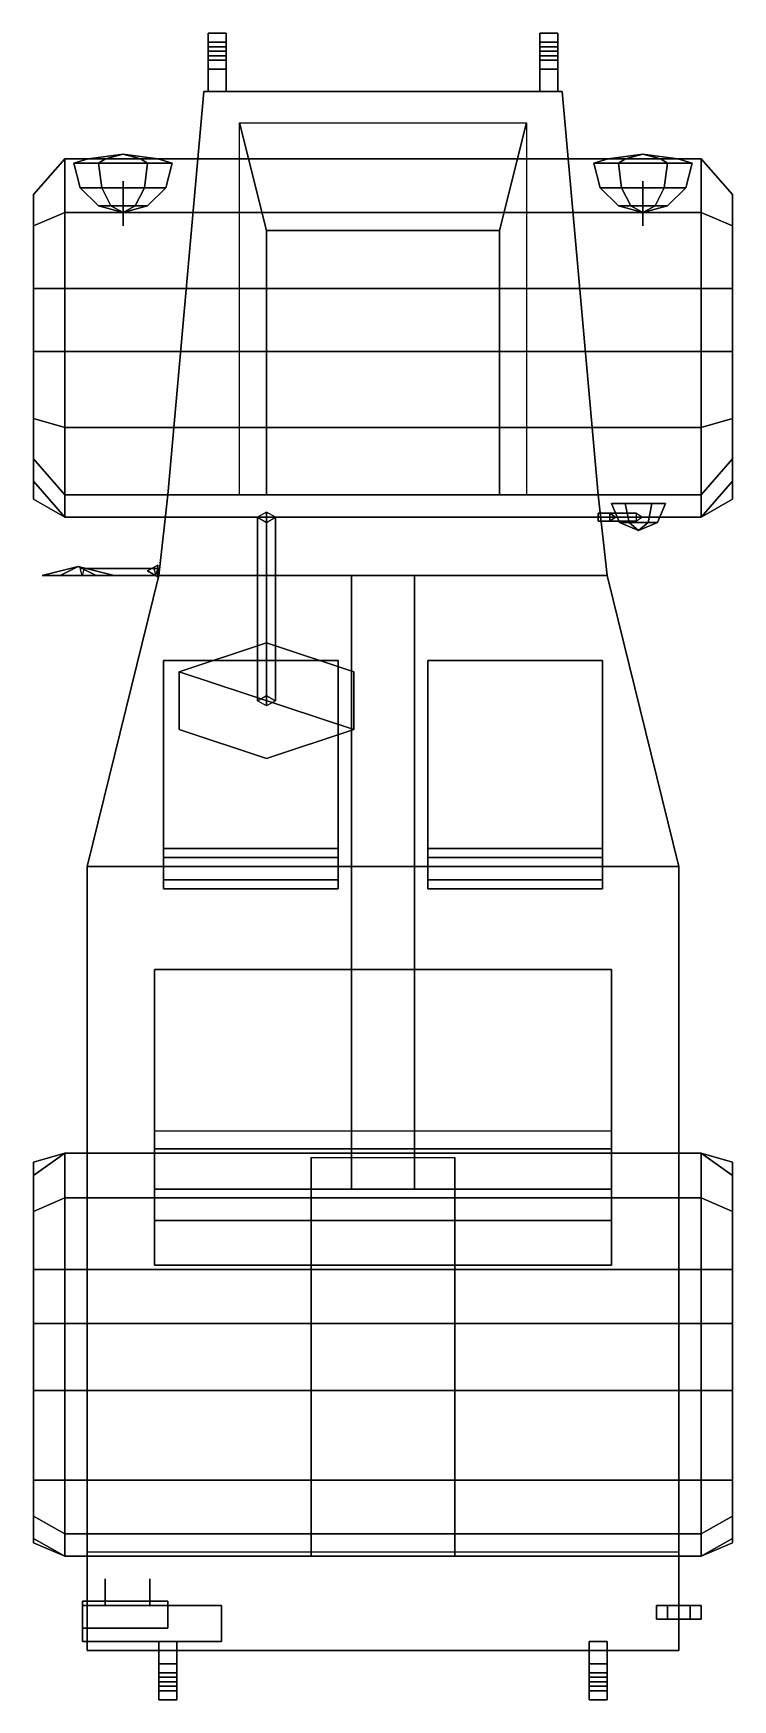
# Model space of a CAD drawing. Extents: x -0.78 to 0.78, y -1.86 to 1.86.
import ezdxf

# ---------------------------------------------------------------- set-up
doc = ezdxf.new("R2010")
doc.units = 0
doc.layers.get('0').update_dxf_attribs({"linetype": 'CONTINUOUS'})
doc.layers.add('MUDGUARDS', color=4, linetype='CONTINUOUS')

msp = doc.modelspace()

# ---------------------------------------------------------------- linework, layer by layer
for points in [[(-0.39, 1.84, 0.7), (-0.39, 1.86, 0.66), (-0.39, 1.83, 0.67), (-0.39, 1.82, 0.69)], [(-0.35, 1.84, 0.7), (-0.35, 1.86, 0.66), (-0.39, 1.86, 0.66), (-0.39, 1.84, 0.7)], [(-0.39, 1.86, 0.66), (-0.39, 1.83, 0.64), (-0.39, 1.81, 0.66), (-0.39, 1.83, 0.67)], [(-0.35, 1.86, 0.66), (-0.35, 1.83, 0.64), (-0.39, 1.83, 0.64), (-0.39, 1.86, 0.66)], [(-0.39, 1.8, 0.71), (-0.39, 1.84, 0.7), (-0.39, 1.82, 0.69), (-0.39, 1.78, 0.7)], [(-0.35, 1.8, 0.71), (-0.35, 1.84, 0.7), (-0.39, 1.84, 0.7), (-0.39, 1.8, 0.71)], [(-0.39, 1.83, 0.67), (-0.39, 1.81, 0.66), (-0.35, 1.81, 0.66), (-0.35, 1.83, 0.67)], [(-0.39, 1.83, 0.64), (-0.39, 1.73, 0.64), (-0.39, 1.73, 0.69), (-0.39, 1.81, 0.66)], [(-0.35, 1.83, 0.64), (-0.35, 1.73, 0.64), (-0.39, 1.73, 0.64), (-0.39, 1.83, 0.64)], [(-0.39, 1.82, 0.69), (-0.39, 1.83, 0.67), (-0.35, 1.83, 0.67), (-0.35, 1.82, 0.69)], [(-0.35, 1.83, 0.67), (-0.35, 1.86, 0.66), (-0.35, 1.84, 0.7), (-0.35, 1.82, 0.69)], [(-0.35, 1.81, 0.66), (-0.35, 1.83, 0.64), (-0.35, 1.86, 0.66), (-0.35, 1.83, 0.67)], [(-0.35, 1.82, 0.69), (-0.35, 1.84, 0.7), (-0.35, 1.8, 0.71), (-0.35, 1.78, 0.7)], [(-0.35, 1.73, 0.69), (-0.35, 1.73, 0.64), (-0.35, 1.83, 0.64), (-0.35, 1.81, 0.66)], [(0.35, 1.86, 0.66), (0.35, 1.83, 0.64), (0.35, 1.81, 0.66), (0.35, 1.83, 0.67)], [(0.39, 1.86, 0.66), (0.39, 1.83, 0.64), (0.35, 1.83, 0.64), (0.35, 1.86, 0.66)], [(0.35, 1.84, 0.7), (0.35, 1.86, 0.66), (0.35, 1.83, 0.67), (0.35, 1.82, 0.69)], [(0.39, 1.84, 0.7), (0.39, 1.86, 0.66), (0.35, 1.86, 0.66), (0.35, 1.84, 0.7)], [(0.35, 1.8, 0.71), (0.35, 1.84, 0.7), (0.35, 1.82, 0.69), (0.35, 1.78, 0.7)], [(0.39, 1.8, 0.71), (0.39, 1.84, 0.7), (0.35, 1.84, 0.7), (0.35, 1.8, 0.71)], [(0.35, 1.83, 0.64), (0.35, 1.73, 0.64), (0.35, 1.73, 0.69), (0.35, 1.81, 0.66)], [(0.39, 1.83, 0.64), (0.39, 1.73, 0.64), (0.35, 1.73, 0.64), (0.35, 1.83, 0.64)], [(0.35, 1.83, 0.67), (0.35, 1.81, 0.66), (0.39, 1.81, 0.66), (0.39, 1.83, 0.67)], [(0.35, 1.82, 0.69), (0.35, 1.83, 0.67), (0.39, 1.83, 0.67), (0.39, 1.82, 0.69)], [(0.39, 1.81, 0.66), (0.39, 1.83, 0.64), (0.39, 1.86, 0.66), (0.39, 1.83, 0.67)], [(0.39, 1.83, 0.67), (0.39, 1.86, 0.66), (0.39, 1.84, 0.7), (0.39, 1.82, 0.69)], [(0.39, 1.82, 0.69), (0.39, 1.84, 0.7), (0.39, 1.8, 0.71), (0.39, 1.78, 0.7)], [(0.39, 1.73, 0.69), (0.39, 1.73, 0.64), (0.39, 1.83, 0.64), (0.39, 1.81, 0.66)], [(-0.39, 1.78, 0.7), (-0.39, 1.82, 0.69), (-0.35, 1.82, 0.69), (-0.35, 1.78, 0.7)], [(-0.39, 1.81, 0.66), (-0.39, 1.73, 0.69), (-0.35, 1.73, 0.69), (-0.35, 1.81, 0.66)], [(-0.35, 1.78, 0.7), (-0.35, 1.8, 0.71), (-0.39, 1.8, 0.71), (-0.39, 1.78, 0.7)], [(0.35, 1.78, 0.7), (0.35, 1.82, 0.69), (0.39, 1.82, 0.69), (0.39, 1.78, 0.7)], [(0.35, 1.81, 0.66), (0.35, 1.73, 0.69), (0.39, 1.73, 0.69), (0.39, 1.81, 0.66)], [(0.39, 1.78, 0.7), (0.39, 1.8, 0.71), (0.35, 1.8, 0.71), (0.35, 1.78, 0.7)], [(-0.4, 1.73, 0.59), (-0.48, 0.83, 0.59), (-0.48, 0.83, 1.05), (-0.4, 1.73, 0.73)], [(0.4, 1.73, 0.59), (0.48, 0.83, 0.59), (-0.48, 0.83, 0.59), (-0.4, 1.73, 0.59)], [(-0.4, 1.73, 0.73), (-0.48, 0.83, 1.05), (0.48, 0.83, 1.05), (0.4, 1.73, 0.73)], [(0.4, 1.73, 0.73), (0.4, 1.73, 0.59), (-0.4, 1.73, 0.59), (-0.4, 1.73, 0.73)], [(0.48, 0.83, 1.05), (0.48, 0.83, 0.59), (0.4, 1.73, 0.59), (0.4, 1.73, 0.73)], [(-0.26, 1.42, 0.33), (-0.26, 0.83, 0.33), (-0.32, 0.83, 0.59), (-0.32, 1.66, 0.59)], [(0.32, 1.66, 0.59), (0.26, 1.42, 0.33), (-0.26, 1.42, 0.33), (-0.32, 1.66, 0.59)], [(0.32, 0.83, 0.59), (0.26, 0.83, 0.33), (0.26, 1.42, 0.33), (0.32, 1.66, 0.59)], [(-0.6189, 1.58, 0.7826), (-0.635, 1.57, 0.7547), (-0.69, 1.57, 0.85), (-0.6578, 1.58, 0.85)], [(-0.6578, 1.58, 0.85), (-0.69, 1.57, 0.85), (-0.635, 1.57, 0.9453), (-0.6189, 1.58, 0.9174)], [(-0.6753, 1.515, 0.85), (-0.69, 1.57, 0.85), (-0.635, 1.57, 0.7547), (-0.6276, 1.515, 0.7675)], [(-0.6276, 1.515, 0.9325), (-0.635, 1.57, 0.9453), (-0.69, 1.57, 0.85), (-0.6753, 1.515, 0.85)], [(-0.58, 1.59, 0.85), (-0.6189, 1.58, 0.7826), (-0.6578, 1.58, 0.85), (-0.58, 1.59, 0.85)], [(-0.58, 1.59, 0.85), (-0.6578, 1.58, 0.85), (-0.6189, 1.58, 0.9174), (-0.58, 1.59, 0.85)], [(-0.5411, 1.58, 0.7826), (-0.525, 1.57, 0.7547), (-0.635, 1.57, 0.7547), (-0.6189, 1.58, 0.7826)], [(-0.6189, 1.58, 0.9174), (-0.635, 1.57, 0.9453), (-0.525, 1.57, 0.9453), (-0.5411, 1.58, 0.9174)], [(-0.6276, 1.515, 0.7675), (-0.635, 1.57, 0.7547), (-0.525, 1.57, 0.7547), (-0.5324, 1.515, 0.7675)], [(-0.5324, 1.515, 0.9325), (-0.525, 1.57, 0.9453), (-0.635, 1.57, 0.9453), (-0.6276, 1.515, 0.9325)], [(-0.58, 1.59, 0.85), (-0.5411, 1.58, 0.7826), (-0.6189, 1.58, 0.7826), (-0.58, 1.59, 0.85)], [(-0.58, 1.59, 0.85), (-0.6189, 1.58, 0.9174), (-0.5411, 1.58, 0.9174), (-0.58, 1.59, 0.85)], [(-0.58, 1.59, 0.85), (-0.5022, 1.58, 0.85), (-0.5411, 1.58, 0.7826), (-0.58, 1.59, 0.85)], [(-0.58, 1.59, 0.85), (-0.5411, 1.58, 0.9174), (-0.5022, 1.58, 0.85), (-0.58, 1.59, 0.85)], [(-0.5022, 1.58, 0.85), (-0.47, 1.57, 0.85), (-0.525, 1.57, 0.7547), (-0.5411, 1.58, 0.7826)], [(-0.5411, 1.58, 0.9174), (-0.525, 1.57, 0.9453), (-0.47, 1.57, 0.85), (-0.5022, 1.58, 0.85)], [(-0.5324, 1.515, 0.7675), (-0.525, 1.57, 0.7547), (-0.47, 1.57, 0.85), (-0.4847, 1.515, 0.85)], [(-0.4847, 1.515, 0.85), (-0.47, 1.57, 0.85), (-0.525, 1.57, 0.9453), (-0.5324, 1.515, 0.9325)], [(0.5022, 1.58, 0.85), (0.47, 1.57, 0.85), (0.525, 1.57, 0.9453), (0.5411, 1.58, 0.9174)], [(0.5411, 1.58, 0.7826), (0.525, 1.57, 0.7547), (0.47, 1.57, 0.85), (0.5022, 1.58, 0.85)], [(0.4847, 1.515, 0.85), (0.47, 1.57, 0.85), (0.525, 1.57, 0.7547), (0.5324, 1.515, 0.7675)], [(0.5324, 1.515, 0.9325), (0.525, 1.57, 0.9453), (0.47, 1.57, 0.85), (0.4847, 1.515, 0.85)], [(0.58, 1.59, 0.85), (0.5022, 1.58, 0.85), (0.5411, 1.58, 0.9174), (0.58, 1.59, 0.85)], [(0.58, 1.59, 0.85), (0.5411, 1.58, 0.7826), (0.5022, 1.58, 0.85), (0.58, 1.59, 0.85)], [(0.5411, 1.58, 0.9174), (0.525, 1.57, 0.9453), (0.635, 1.57, 0.9453), (0.6189, 1.58, 0.9174)], [(0.6189, 1.58, 0.7826), (0.635, 1.57, 0.7547), (0.525, 1.57, 0.7547), (0.5411, 1.58, 0.7826)], [(0.5324, 1.515, 0.7675), (0.525, 1.57, 0.7547), (0.635, 1.57, 0.7547), (0.6276, 1.515, 0.7675)], [(0.6276, 1.515, 0.9325), (0.635, 1.57, 0.9453), (0.525, 1.57, 0.9453), (0.5324, 1.515, 0.9325)], [(0.58, 1.59, 0.85), (0.5411, 1.58, 0.9174), (0.6189, 1.58, 0.9174), (0.58, 1.59, 0.85)], [(0.58, 1.59, 0.85), (0.6189, 1.58, 0.7826), (0.5411, 1.58, 0.7826), (0.58, 1.59, 0.85)], [(0.58, 1.59, 0.85), (0.6189, 1.58, 0.9174), (0.6578, 1.58, 0.85), (0.58, 1.59, 0.85)], [(0.58, 1.59, 0.85), (0.6578, 1.58, 0.85), (0.6189, 1.58, 0.7826), (0.58, 1.59, 0.85)], [(0.6189, 1.58, 0.9174), (0.635, 1.57, 0.9453), (0.69, 1.57, 0.85), (0.6578, 1.58, 0.85)], [(0.6578, 1.58, 0.85), (0.69, 1.57, 0.85), (0.635, 1.57, 0.7547), (0.6189, 1.58, 0.7826)], [(0.6276, 1.515, 0.7675), (0.635, 1.57, 0.7547), (0.69, 1.57, 0.85), (0.6753, 1.515, 0.85)], [(0.6753, 1.515, 0.85), (0.69, 1.57, 0.85), (0.635, 1.57, 0.9453), (0.6276, 1.515, 0.9325)], [(-0.58, 1.53, 0.64), (-0.58, 1.43, 0.73), (-0.58, 1.48, 0.8), (-0.58, 1.53, 0.77)], [(-0.58, 1.43, 0.73), (-0.58, 1.53, 0.64), (-0.58, 1.53, 0.77), (-0.58, 1.48, 0.8)], [(0.58, 1.43, 0.73), (0.58, 1.53, 0.64), (0.58, 1.53, 0.77), (0.58, 1.48, 0.8)], [(0.58, 1.53, 0.64), (0.58, 1.43, 0.73), (0.58, 1.48, 0.8), (0.58, 1.53, 0.77)], [(-0.635, 1.4747, 0.85), (-0.6753, 1.515, 0.85), (-0.6276, 1.515, 0.7675), (-0.6075, 1.4747, 0.8024)], [(-0.6075, 1.4747, 0.8976), (-0.6276, 1.515, 0.9325), (-0.6753, 1.515, 0.85), (-0.635, 1.4747, 0.85)], [(-0.6075, 1.4747, 0.8024), (-0.6276, 1.515, 0.7675), (-0.5324, 1.515, 0.7675), (-0.5525, 1.4747, 0.8024)], [(-0.5525, 1.4747, 0.8976), (-0.5324, 1.515, 0.9325), (-0.6276, 1.515, 0.9325), (-0.6075, 1.4747, 0.8976)], [(-0.5525, 1.4747, 0.8024), (-0.5324, 1.515, 0.7675), (-0.4847, 1.515, 0.85), (-0.525, 1.4747, 0.85)], [(-0.525, 1.4747, 0.85), (-0.4847, 1.515, 0.85), (-0.5324, 1.515, 0.9325), (-0.5525, 1.4747, 0.8976)], [(0.525, 1.4747, 0.85), (0.4847, 1.515, 0.85), (0.5324, 1.515, 0.7675), (0.5525, 1.4747, 0.8024)], [(0.5525, 1.4747, 0.8976), (0.5324, 1.515, 0.9325), (0.4847, 1.515, 0.85), (0.525, 1.4747, 0.85)], [(0.5525, 1.4747, 0.8024), (0.5324, 1.515, 0.7675), (0.6276, 1.515, 0.7675), (0.6075, 1.4747, 0.8024)], [(0.6075, 1.4747, 0.8976), (0.6276, 1.515, 0.9325), (0.5324, 1.515, 0.9325), (0.5525, 1.4747, 0.8976)], [(0.6075, 1.4747, 0.8024), (0.6276, 1.515, 0.7675), (0.6753, 1.515, 0.85), (0.635, 1.4747, 0.85)], [(0.635, 1.4747, 0.85), (0.6753, 1.515, 0.85), (0.6276, 1.515, 0.9325), (0.6075, 1.4747, 0.8976)], [(-0.58, 1.46, 0.85), (-0.635, 1.4747, 0.85), (-0.6075, 1.4747, 0.8024), (-0.58, 1.46, 0.85)], [(-0.58, 1.46, 0.85), (-0.6075, 1.4747, 0.8976), (-0.635, 1.4747, 0.85), (-0.58, 1.46, 0.85)], [(-0.58, 1.46, 0.85), (-0.6075, 1.4747, 0.8024), (-0.5525, 1.4747, 0.8024), (-0.58, 1.46, 0.85)], [(-0.58, 1.46, 0.85), (-0.5525, 1.4747, 0.8976), (-0.6075, 1.4747, 0.8976), (-0.58, 1.46, 0.85)], [(-0.58, 1.46, 0.85), (-0.5525, 1.4747, 0.8024), (-0.525, 1.4747, 0.85), (-0.58, 1.46, 0.85)], [(-0.58, 1.46, 0.85), (-0.525, 1.4747, 0.85), (-0.5525, 1.4747, 0.8976), (-0.58, 1.46, 0.85)], [(0.58, 1.46, 0.85), (0.525, 1.4747, 0.85), (0.5525, 1.4747, 0.8024), (0.58, 1.46, 0.85)], [(0.58, 1.46, 0.85), (0.5525, 1.4747, 0.8976), (0.525, 1.4747, 0.85), (0.58, 1.46, 0.85)], [(0.58, 1.46, 0.85), (0.5525, 1.4747, 0.8024), (0.6075, 1.4747, 0.8024), (0.58, 1.46, 0.85)], [(0.58, 1.46, 0.85), (0.6075, 1.4747, 0.8976), (0.5525, 1.4747, 0.8976), (0.58, 1.46, 0.85)], [(0.58, 1.46, 0.85), (0.6075, 1.4747, 0.8024), (0.635, 1.4747, 0.85), (0.58, 1.46, 0.85)], [(0.58, 1.46, 0.85), (0.635, 1.4747, 0.85), (0.6075, 1.4747, 0.8976), (0.58, 1.46, 0.85)], [(0.26, 1.42, 0.33), (0.26, 0.83, 0.33), (-0.26, 0.83, 0.33), (-0.26, 1.42, 0.33)], [(-0.48, 0.83, 0.33), (-0.5, 0.65, 0.33), (-0.5, 0.65, 1.11), (-0.48, 0.83, 1.05)], [(0.48, 0.83, 0.33), (0.5, 0.65, 0.33), (-0.5, 0.65, 0.33), (-0.48, 0.83, 0.33)], [(-0.48, 0.83, 1.05), (-0.5, 0.65, 1.11), (0.5, 0.65, 1.11), (0.48, 0.83, 1.05)], [(0.48, 0.83, 0.59), (0.48, 0.83, 0.33), (-0.48, 0.83, 0.33), (-0.48, 0.83, 0.59)], [(0.5, 0.65, 1.11), (0.5, 0.65, 0.33), (0.48, 0.83, 0.33), (0.48, 0.83, 1.05)], [(-0.28, 0.37, 0.99), (-0.26, 0.3815, 1.0064), (-0.26, 0.791, 0.7196), (-0.28, 0.7796, 0.7032)], [(-0.26, 0.3815, 1.0064), (-0.24, 0.37, 0.99), (-0.24, 0.7796, 0.7032), (-0.26, 0.791, 0.7196)], [(0.5057, 0.7713, 0.9686), (0.5057, 0.7887, 0.9686), (0.48, 0.7887, 0.975), (0.48, 0.7713, 0.975)], [(0.5057, 0.7887, 0.9686), (0.5187, 0.78, 0.9611), (0.48, 0.78, 0.96), (0.48, 0.7887, 0.975)], [(0.5187, 0.78, 0.9611), (0.5057, 0.7887, 0.9686), (0.5657, 0.7887, 1.0725), (0.5787, 0.78, 1.065)], [(0.5057, 0.7887, 0.9686), (0.5057, 0.7713, 0.9686), (0.5657, 0.7713, 1.0725), (0.5657, 0.7887, 1.0725)], [(0.5276, 0.7676, 1.1), (0.51, 0.81, 1.1), (0.54, 0.81, 1.048), (0.5488, 0.7676, 1.0633)], [(0.5488, 0.7676, 1.1367), (0.54, 0.81, 1.152), (0.51, 0.81, 1.1), (0.5276, 0.7676, 1.1)], [(0.6, 0.81, 1.152), (0.63, 0.81, 1.1), (0.51, 0.81, 1.1), (0.54, 0.81, 1.152)], [(0.63, 0.81, 1.1), (0.6, 0.81, 1.048), (0.54, 0.81, 1.048), (0.51, 0.81, 1.1)], [(0.5488, 0.7676, 1.0633), (0.54, 0.81, 1.048), (0.6, 0.81, 1.048), (0.5912, 0.7676, 1.0633)], [(0.5912, 0.7676, 1.1367), (0.6, 0.81, 1.152), (0.54, 0.81, 1.152), (0.5488, 0.7676, 1.1367)], [(0.5912, 0.7676, 1.0633), (0.6, 0.81, 1.048), (0.63, 0.81, 1.1), (0.6124, 0.7676, 1.1)], [(0.6124, 0.7676, 1.1), (0.63, 0.81, 1.1), (0.6, 0.81, 1.152), (0.5912, 0.7676, 1.1367)], [(-0.26, 0.3585, 0.9736), (-0.28, 0.37, 0.99), (-0.28, 0.7796, 0.7032), (-0.26, 0.7681, 0.6868)], [(-0.24, 0.37, 0.99), (-0.26, 0.3585, 0.9736), (-0.26, 0.7681, 0.6868), (-0.24, 0.7796, 0.7032)], [(0.5187, 0.78, 0.9611), (0.5057, 0.7713, 0.9686), (0.48, 0.7713, 0.975), (0.48, 0.78, 0.96)], [(0.5057, 0.7713, 0.9686), (0.5187, 0.78, 0.9611), (0.5787, 0.78, 1.065), (0.5657, 0.7713, 1.0725)], [(0.57, 0.75, 1.1), (0.5276, 0.7676, 1.1), (0.5488, 0.7676, 1.0633), (0.57, 0.75, 1.1)], [(0.57, 0.75, 1.1), (0.5488, 0.7676, 1.1367), (0.5276, 0.7676, 1.1), (0.57, 0.75, 1.1)], [(0.57, 0.75, 1.1), (0.5488, 0.7676, 1.0633), (0.5912, 0.7676, 1.0633), (0.57, 0.75, 1.1)], [(0.57, 0.75, 1.1), (0.5912, 0.7676, 1.1367), (0.5488, 0.7676, 1.1367), (0.57, 0.75, 1.1)], [(0.57, 0.75, 1.1), (0.5912, 0.7676, 1.0633), (0.6124, 0.7676, 1.1), (0.57, 0.75, 1.1)], [(0.57, 0.75, 1.1), (0.6124, 0.7676, 1.1), (0.5912, 0.7676, 1.1367), (0.57, 0.75, 1.1)], [(-0.72, 0.65, 1.1707), (-0.76, 0.65, 1.24), (-0.68, 0.67, 1.24)], [(-0.76, 0.65, 1.24), (-0.72, 0.65, 1.3093), (-0.68, 0.67, 1.24)], [(-0.64, 0.65, 1.1707), (-0.72, 0.65, 1.1707), (-0.68, 0.67, 1.24)], [(-0.72, 0.65, 1.3093), (-0.64, 0.65, 1.3093), (-0.68, 0.67, 1.24)], [(-0.6, 0.65, 1.24), (-0.64, 0.65, 1.1707), (-0.68, 0.67, 1.24)], [(-0.64, 0.65, 1.3093), (-0.6, 0.65, 1.24), (-0.68, 0.67, 1.24)], [(-0.5025, 0.673, 1.05), (-0.525, 0.66, 1.05), (-0.525, 0.66, 1.15), (-0.5025, 0.673, 1.15)], [(-0.525, 0.66, 1.15), (-0.5025, 0.647, 1.15), (-0.5025, 0.673, 1.15)], [(-0.5025, 0.673, 1.05), (-0.5025, 0.673, 1.05), (-0.5025, 0.647, 1.05), (-0.525, 0.66, 1.05)], [(-0.5025, 0.647, 1.05), (-0.5025, 0.673, 1.05), (-0.5025, 0.673, 1.15), (-0.5025, 0.647, 1.15)], [(-0.6, 0.65, 1.24), (-0.64, 0.65, 1.3093), (-0.72, 0.65, 1.3093), (-0.76, 0.65, 1.24)], [(-0.64, 0.65, 1.1707), (-0.6, 0.65, 1.24), (-0.76, 0.65, 1.24), (-0.72, 0.65, 1.1707)], [(-0.5025, 0.665, 1.1475), (-0.5111, 0.665, 1.1325), (-0.6757, 0.665, 1.2275), (-0.667, 0.665, 1.2425)], [(-0.5111, 0.665, 1.1325), (-0.5068, 0.65, 1.14), (-0.6713, 0.65, 1.235), (-0.6757, 0.665, 1.2275)], [(-0.5068, 0.65, 1.14), (-0.5025, 0.665, 1.1475), (-0.667, 0.665, 1.2425), (-0.6713, 0.65, 1.235)], [(-0.5, 0.65, 0.35), (-0.66, 0, 0.35), (0.66, 0, 0.35), (0.5, 0.65, 0.35)], [(0.5, 0.65, 0.33), (0.66, 0, 0.33), (-0.66, 0, 0.33), (-0.5, 0.65, 0.33)], [(-0.5, 0.65, 0.33), (-0.66, 0, 0.33), (-0.66, 0, 1.11), (-0.5, 0.65, 1.11)], [(-0.66, 0, 0.33), (-0.5, 0.65, 0.33), (-0.5, 0.65, 1.11), (-0.66, 0, 1.11)], [(-0.525, 0.66, 1.05), (-0.5025, 0.647, 1.05), (-0.5025, 0.647, 1.15), (-0.525, 0.66, 1.15)], [(-0.5, 0.65, 1.11), (-0.5, 0.65, 0.35), (0.5, 0.65, 0.35), (0.5, 0.65, 1.11)], [(-0.07, 0.65, 0.33), (-0.07, -0.65, 0.33), (-0.07, -0.72, 0.51), (-0.07, 0.65, 0.51)], [(-0.07, 0.65, 0.51), (-0.07, -0.72, 0.51), (0.07, -0.72, 0.51), (0.07, 0.65, 0.51)], [(0.07, -0.72, 0.51), (0.07, -0.65, 0.33), (0.07, 0.65, 0.33), (0.07, 0.65, 0.51)], [(0.5, 0.65, 0.33), (0.66, 0, 0.33), (0.66, 0, 1.11), (0.5, 0.65, 1.11)], [(0.66, 0, 0.33), (0.5, 0.65, 0.33), (0.5, 0.65, 1.11), (0.66, 0, 1.11)], [(-0.26, 0.4991, 1.1743), (-0.0651, 0.4345, 1.0822), (-0.0651, 0.3055, 0.8978), (-0.4549, 0.4345, 1.0822)], [(-0.0651, 0.4345, 1.0822), (-0.26, 0.4991, 1.1743), (-0.4549, 0.4345, 1.0822), (-0.0651, 0.3055, 0.8978)], [(-0.49, 0.46, 0.63), (-0.1, 0.46, 0.63), (-0.1, 0.46, 0.35), (-0.49, 0.46, 0.35)], [(-0.49, 0.46, 0.35), (-0.49, -0.03, 0.35), (-0.49, -0.03, 0.63), (-0.49, 0.46, 0.63)], [(-0.49, 0.04, 0.63), (-0.1, 0.04, 0.63), (-0.1, 0.46, 0.63), (-0.49, 0.46, 0.63)], [(-0.1, 0.46, 0.63), (-0.1, -0.03, 0.63), (-0.1, -0.03, 0.35), (-0.1, 0.46, 0.35)], [(0.1, 0.04, 0.63), (0.49, 0.04, 0.63), (0.49, 0.46, 0.63), (0.1, 0.46, 0.63)], [(0.1, 0.46, 0.63), (0.49, 0.46, 0.63), (0.49, 0.46, 0.35), (0.1, 0.46, 0.35)], [(0.1, 0.46, 0.35), (0.1, -0.03, 0.35), (0.1, -0.03, 0.63), (0.1, 0.46, 0.63)], [(0.49, 0.46, 0.63), (0.49, -0.03, 0.63), (0.49, -0.03, 0.35), (0.49, 0.46, 0.35)], [(-0.4549, 0.4345, 1.0822), (-0.0651, 0.3055, 0.8978), (-0.26, 0.2409, 0.8057), (-0.4549, 0.3055, 0.8978)], [(-0.0651, 0.3055, 0.8978), (-0.4549, 0.4345, 1.0822), (-0.4549, 0.3055, 0.8978), (-0.26, 0.2409, 0.8057)], [(-0.49, 0.04, 0.63), (-0.49, -0.03, 0.63), (-0.49, -0.05, 1.16), (-0.49, 0.02, 1.16)], [(-0.49, 0.02, 1.16), (-0.1, 0.02, 1.16), (-0.1, 0.04, 0.63), (-0.49, 0.04, 0.63)], [(-0.1, 0.02, 1.16), (-0.1, -0.05, 1.16), (-0.1, -0.03, 0.63), (-0.1, 0.04, 0.63)], [(0.1, 0.04, 0.63), (0.1, -0.03, 0.63), (0.1, -0.05, 1.16), (0.1, 0.02, 1.16)], [(0.1, 0.02, 1.16), (0.49, 0.02, 1.16), (0.49, 0.04, 0.63), (0.1, 0.04, 0.63)], [(0.49, 0.02, 1.16), (0.49, -0.05, 1.16), (0.49, -0.03, 0.63), (0.49, 0.04, 0.63)], [(0.66, 0, 0.33), (0.66, -0.64, 0.33), (-0.66, -0.64, 0.33), (-0.66, 0, 0.33)], [(-0.66, 0, 0.35), (-0.66, -0.64, 0.35), (0.66, -0.64, 0.35), (0.66, 0, 0.35)], [(-0.66, 0, 0.33), (-0.66, -0.64, 0.33), (-0.66, -0.64, 1.11), (-0.66, 0, 1.11)], [(-0.66, -0.64, 0.33), (-0.66, 0, 0.33), (-0.66, 0, 1.11), (-0.66, -0.64, 1.11)], [(-0.49, -0.05, 1.16), (-0.1, -0.05, 1.16), (-0.1, 0.02, 1.16), (-0.49, 0.02, 1.16)], [(0.1, -0.05, 1.16), (0.49, -0.05, 1.16), (0.49, 0.02, 1.16), (0.1, 0.02, 1.16)], [(0.66, 0, 0.33), (0.66, -0.64, 0.33), (0.66, -0.64, 1.11), (0.66, 0, 1.11)], [(0.66, -0.64, 0.33), (0.66, 0, 0.33), (0.66, 0, 1.11), (0.66, -0.64, 1.11)], [(-0.49, -0.03, 0.63), (-0.1, -0.03, 0.63), (-0.1, -0.05, 1.16), (-0.49, -0.05, 1.16)], [(-0.49, -0.03, 0.35), (-0.1, -0.03, 0.35), (-0.1, -0.03, 0.63), (-0.49, -0.03, 0.63)], [(0.1, -0.03, 0.35), (0.49, -0.03, 0.35), (0.49, -0.03, 0.63), (0.1, -0.03, 0.63)], [(0.1, -0.03, 0.63), (0.49, -0.03, 0.63), (0.49, -0.05, 1.16), (0.1, -0.05, 1.16)], [(-0.51, -0.63, 0.63), (0.51, -0.63, 0.63), (0.51, -0.23, 0.63), (-0.51, -0.23, 0.63)], [(-0.51, -0.23, 0.35), (-0.51, -0.59, 0.35), (-0.51, -0.72, 0.63), (-0.51, -0.23, 0.63)], [(-0.51, -0.23, 0.63), (0.51, -0.23, 0.63), (0.51, -0.23, 0.35), (-0.51, -0.23, 0.35)], [(0.51, -0.23, 0.63), (0.51, -0.72, 0.63), (0.51, -0.59, 0.35), (0.51, -0.23, 0.35)], [(-0.51, -0.59, 0.35), (0.51, -0.59, 0.35), (0.51, -0.72, 0.63), (-0.51, -0.72, 0.63)], [(-0.51, -0.79, 1.19), (0.51, -0.79, 1.19), (0.51, -0.63, 0.63), (-0.51, -0.63, 0.63)], [(-0.51, -0.63, 0.63), (-0.51, -0.72, 0.63), (-0.51, -0.89, 1.19), (-0.51, -0.79, 1.19)], [(0.51, -0.79, 1.19), (0.51, -0.89, 1.19), (0.51, -0.72, 0.63), (0.51, -0.63, 0.63)], [(-0.66, -0.64, 0.46), (-0.66, -0.74, 0.66), (-0.66, -0.74, 1.11), (-0.66, -0.64, 1.11)], [(-0.66, -0.74, 0.66), (-0.66, -0.64, 0.46), (-0.66, -0.64, 1.11), (-0.66, -0.74, 1.11)], [(-0.16, -0.65, 0.33), (-0.16, -1.54, 0.33), (-0.16, -1.54, 0.51), (-0.16, -0.72, 0.51)], [(0.16, -0.65, 0.33), (0.16, -1.54, 0.33), (-0.16, -1.54, 0.33), (-0.16, -0.65, 0.33)], [(0.16, -1.54, 0.51), (0.16, -1.54, 0.33), (0.16, -0.65, 0.33), (0.16, -0.72, 0.51)], [(0.66, -0.74, 0.66), (0.66, -0.64, 0.46), (0.66, -0.64, 1.11), (0.66, -0.74, 1.11)], [(0.66, -0.64, 0.46), (0.66, -0.74, 0.66), (0.66, -0.74, 1.11), (0.66, -0.64, 1.11)], [(-0.66, -0.74, 0.66), (-0.66, -0.9, 0.78), (-0.66, -0.9, 1.11), (-0.66, -0.74, 1.11)], [(-0.66, -0.9, 0.78), (-0.66, -0.74, 0.66), (-0.66, -0.74, 1.11), (-0.66, -0.9, 1.11)], [(-0.51, -0.72, 0.63), (0.51, -0.72, 0.63), (0.51, -0.89, 1.19), (-0.51, -0.89, 1.19)], [(-0.16, -0.72, 0.51), (-0.16, -1.54, 0.51), (0.16, -1.54, 0.51), (0.16, -0.72, 0.51)], [(0.66, -0.9, 0.78), (0.66, -0.74, 0.66), (0.66, -0.74, 1.11), (0.66, -0.9, 1.11)], [(0.66, -0.74, 0.66), (0.66, -0.9, 0.78), (0.66, -0.9, 1.11), (0.66, -0.74, 1.11)], [(-0.51, -0.89, 1.19), (0.51, -0.89, 1.19), (0.51, -0.79, 1.19), (-0.51, -0.79, 1.19)], [(-0.66, -1.09, 0.82), (-0.66, -1.54, 1.11), (-0.66, -0.9, 1.11), (-0.66, -0.9, 0.78)], [(-0.66, -0.9, 1.11), (-0.66, -1.54, 1.11), (0.66, -1.54, 1.11), (0.66, -0.9, 1.11)], [(0.66, -0.9, 1.11), (0.66, -1.54, 1.11), (0.66, -1.09, 0.82), (0.66, -0.9, 0.78)], [(-0.66, -1.4, 0.69), (-0.66, -1.75, 0.69), (-0.66, -1.54, 1.11), (-0.66, -1.09, 0.82)], [(0.66, -1.54, 1.11), (0.66, -1.75, 0.69), (0.66, -1.4, 0.69), (0.66, -1.09, 0.82)], [(-0.66, -1.53, 0.51), (-0.66, -1.75, 0.51), (-0.66, -1.75, 0.69), (-0.66, -1.4, 0.69)], [(0.66, -1.75, 0.69), (0.66, -1.75, 0.51), (0.66, -1.53, 0.51), (0.66, -1.4, 0.69)], [(0.66, -1.53, 0.51), (0.66, -1.75, 0.51), (-0.66, -1.75, 0.51), (-0.66, -1.53, 0.51)], [(-0.66, -1.54, 1.11), (-0.66, -1.75, 0.69), (0.66, -1.75, 0.69), (0.66, -1.54, 1.11)], [(-0.16, -1.54, 0.51), (-0.16, -1.54, 0.33), (0.16, -1.54, 0.33), (0.16, -1.54, 0.51)], [(-0.62, -1.65, 0.96), (-0.62, -1.64, 0.91), (-0.62, -1.59, 1.01), (-0.62, -1.65, 1.02)], [(-0.62, -1.64, 0.91), (-0.62, -1.65, 0.96), (-0.62, -1.65, 1.02), (-0.62, -1.59, 1.01)], [(-0.52, -1.64, 0.91), (-0.52, -1.65, 0.96), (-0.52, -1.65, 1.02), (-0.52, -1.59, 1.01)], [(-0.52, -1.65, 0.96), (-0.52, -1.64, 0.91), (-0.52, -1.59, 1.01), (-0.52, -1.65, 1.02)], [(0.66, -1.65, 0.96), (0.66, -1.64, 0.91), (0.66, -1.59, 1.01), (0.66, -1.65, 1.02)], [(0.66, -1.64, 0.91), (0.66, -1.65, 0.96), (0.66, -1.65, 1.02), (0.66, -1.59, 1.01)], [(-0.48, -1.64, 0.95), (-0.48, -1.7, 0.95), (-0.67, -1.7, 0.95), (-0.67, -1.64, 0.95)], [(-0.67, -1.7, 1.04), (-0.48, -1.7, 1.04), (-0.48, -1.64, 1.04), (-0.67, -1.64, 1.04)], [(-0.67, -1.64, 1.04), (-0.48, -1.64, 1.04), (-0.48, -1.64, 0.95), (-0.67, -1.64, 0.95)], [(-0.67, -1.64, 0.95), (-0.67, -1.7, 0.95), (-0.67, -1.7, 1.04), (-0.67, -1.64, 1.04)], [(-0.67, -1.73, 0.76), (-0.67, -1.65, 0.93), (-0.36, -1.65, 0.93), (-0.36, -1.73, 0.76)], [(-0.67, -1.65, 0.93), (-0.67, -1.73, 0.76), (-0.36, -1.73, 0.76), (-0.36, -1.65, 0.93)], [(-0.48, -1.64, 1.04), (-0.48, -1.7, 1.04), (-0.48, -1.7, 0.95), (-0.48, -1.64, 0.95)], [(0.635, -1.65, 1.0433), (0.61, -1.65, 1), (0.61, -1.68, 1), (0.635, -1.68, 1.0433)], [(0.61, -1.65, 1), (0.635, -1.65, 0.9567), (0.635, -1.68, 0.9567), (0.61, -1.68, 1)], [(0.71, -1.65, 1), (0.61, -1.65, 1), (0.635, -1.65, 1.0433), (0.685, -1.65, 1.0433)], [(0.685, -1.65, 0.9567), (0.635, -1.65, 0.9567), (0.61, -1.65, 1), (0.71, -1.65, 1)], [(0.685, -1.65, 1.0433), (0.635, -1.65, 1.0433), (0.635, -1.68, 1.0433), (0.685, -1.68, 1.0433)], [(0.635, -1.65, 0.9567), (0.685, -1.65, 0.9567), (0.685, -1.68, 0.9567), (0.635, -1.68, 0.9567)], [(0.71, -1.65, 1), (0.685, -1.65, 1.0433), (0.685, -1.68, 1.0433), (0.71, -1.68, 1)], [(0.685, -1.65, 0.9567), (0.71, -1.65, 1), (0.71, -1.68, 1), (0.685, -1.68, 0.9567)], [(-0.67, -1.7, 0.95), (-0.48, -1.7, 0.95), (-0.48, -1.7, 1.04), (-0.67, -1.7, 1.04)], [(0.685, -1.68, 1.0433), (0.635, -1.68, 1.0433), (0.61, -1.68, 1), (0.71, -1.68, 1)], [(0.71, -1.68, 1), (0.61, -1.68, 1), (0.635, -1.68, 0.9567), (0.685, -1.68, 0.9567)], [(-0.46, -1.81, 0.68), (-0.46, -1.73, 0.71), (-0.5, -1.73, 0.71), (-0.5, -1.81, 0.68)], [(-0.5, -1.73, 0.71), (-0.5, -1.73, 0.66), (-0.5, -1.83, 0.66), (-0.5, -1.81, 0.68)], [(-0.5, -1.83, 0.66), (-0.5, -1.73, 0.66), (-0.46, -1.73, 0.66), (-0.46, -1.83, 0.66)], [(-0.46, -1.83, 0.66), (-0.46, -1.73, 0.66), (-0.46, -1.73, 0.71), (-0.46, -1.81, 0.68)], [(0.5, -1.81, 0.68), (0.5, -1.73, 0.71), (0.46, -1.73, 0.71), (0.46, -1.81, 0.68)], [(0.46, -1.73, 0.71), (0.46, -1.73, 0.66), (0.46, -1.83, 0.66), (0.46, -1.81, 0.68)], [(0.46, -1.83, 0.66), (0.46, -1.73, 0.66), (0.5, -1.73, 0.66), (0.5, -1.83, 0.66)], [(0.5, -1.83, 0.66), (0.5, -1.73, 0.66), (0.5, -1.73, 0.71), (0.5, -1.81, 0.68)], [(-0.66, -1.75, 0.69), (-0.66, -1.75, 0.51), (0.66, -1.75, 0.51), (0.66, -1.75, 0.69)], [(-0.46, -1.78, 0.72), (-0.46, -1.82, 0.71), (-0.5, -1.82, 0.71), (-0.5, -1.78, 0.72)], [(-0.5, -1.82, 0.71), (-0.5, -1.84, 0.72), (-0.5, -1.8, 0.73), (-0.5, -1.78, 0.72)], [(-0.5, -1.78, 0.72), (-0.5, -1.8, 0.73), (-0.46, -1.8, 0.73), (-0.46, -1.78, 0.72)], [(-0.46, -1.8, 0.73), (-0.46, -1.84, 0.72), (-0.46, -1.82, 0.71), (-0.46, -1.78, 0.72)], [(0.46, -1.78, 0.72), (0.46, -1.8, 0.73), (0.5, -1.8, 0.73), (0.5, -1.78, 0.72)], [(0.5, -1.78, 0.72), (0.5, -1.82, 0.71), (0.46, -1.82, 0.71), (0.46, -1.78, 0.72)], [(0.46, -1.82, 0.71), (0.46, -1.84, 0.72), (0.46, -1.8, 0.73), (0.46, -1.78, 0.72)], [(0.5, -1.8, 0.73), (0.5, -1.84, 0.72), (0.5, -1.82, 0.71), (0.5, -1.78, 0.72)], [(-0.5, -1.8, 0.73), (-0.5, -1.84, 0.72), (-0.46, -1.84, 0.72), (-0.46, -1.8, 0.73)], [(-0.5, -1.81, 0.68), (-0.5, -1.83, 0.66), (-0.5, -1.86, 0.68), (-0.5, -1.83, 0.69)], [(-0.46, -1.83, 0.69), (-0.46, -1.81, 0.68), (-0.5, -1.81, 0.68), (-0.5, -1.83, 0.69)], [(-0.5, -1.83, 0.69), (-0.5, -1.86, 0.68), (-0.5, -1.84, 0.72), (-0.5, -1.82, 0.71)], [(-0.46, -1.82, 0.71), (-0.46, -1.83, 0.69), (-0.5, -1.83, 0.69), (-0.5, -1.82, 0.71)], [(-0.46, -1.86, 0.68), (-0.46, -1.83, 0.66), (-0.46, -1.81, 0.68), (-0.46, -1.83, 0.69)], [(-0.46, -1.84, 0.72), (-0.46, -1.86, 0.68), (-0.46, -1.83, 0.69), (-0.46, -1.82, 0.71)], [(0.46, -1.8, 0.73), (0.46, -1.84, 0.72), (0.5, -1.84, 0.72), (0.5, -1.8, 0.73)], [(0.46, -1.81, 0.68), (0.46, -1.83, 0.66), (0.46, -1.86, 0.68), (0.46, -1.83, 0.69)], [(0.5, -1.83, 0.69), (0.5, -1.81, 0.68), (0.46, -1.81, 0.68), (0.46, -1.83, 0.69)], [(0.5, -1.82, 0.71), (0.5, -1.83, 0.69), (0.46, -1.83, 0.69), (0.46, -1.82, 0.71)], [(0.46, -1.83, 0.69), (0.46, -1.86, 0.68), (0.46, -1.84, 0.72), (0.46, -1.82, 0.71)], [(0.5, -1.86, 0.68), (0.5, -1.83, 0.66), (0.5, -1.81, 0.68), (0.5, -1.83, 0.69)], [(0.5, -1.84, 0.72), (0.5, -1.86, 0.68), (0.5, -1.83, 0.69), (0.5, -1.82, 0.71)], [(-0.5, -1.86, 0.68), (-0.5, -1.83, 0.66), (-0.46, -1.83, 0.66), (-0.46, -1.86, 0.68)], [(-0.5, -1.84, 0.72), (-0.5, -1.86, 0.68), (-0.46, -1.86, 0.68), (-0.46, -1.84, 0.72)], [(0.46, -1.86, 0.68), (0.46, -1.83, 0.66), (0.5, -1.83, 0.66), (0.5, -1.86, 0.68)], [(0.46, -1.84, 0.72), (0.46, -1.86, 0.68), (0.5, -1.86, 0.68), (0.5, -1.84, 0.72)]]:
    msp.add_3dface(points)
at = {"layer": 'MUDGUARDS'}
for points in [[(-0.78, 1.43, 0.66), (-0.78, 1.5, 0.59), (-0.71, 1.58, 0.59), (-0.71, 1.46, 0.73)], [(-0.78, 1.5, 0.59), (-0.78, 1.43, 0.66), (-0.71, 1.46, 0.73), (-0.71, 1.58, 0.59)], [(-0.71, 1.46, 0.73), (-0.71, 1.58, 0.59), (0.71, 1.58, 0.59), (0.71, 1.46, 0.73)], [(-0.71, 1.58, 0.59), (-0.71, 1.46, 0.73), (0.71, 1.46, 0.73), (0.71, 1.58, 0.59)], [(0.78, 1.43, 0.66), (0.78, 1.5, 0.59), (0.71, 1.58, 0.59), (0.71, 1.46, 0.73)], [(0.78, 1.5, 0.59), (0.78, 1.43, 0.66), (0.71, 1.46, 0.73), (0.71, 1.58, 0.59)], [(-0.78, 1.43, 0.66), (-0.78, 1.29, 0.72), (-0.71, 1.29, 0.79), (-0.71, 1.46, 0.73)], [(-0.78, 1.29, 0.72), (-0.78, 1.43, 0.66), (-0.71, 1.46, 0.73), (-0.71, 1.29, 0.79)], [(-0.71, 1.29, 0.79), (-0.71, 1.46, 0.73), (0.71, 1.46, 0.73), (0.71, 1.29, 0.79)], [(-0.71, 1.46, 0.73), (-0.71, 1.29, 0.79), (0.71, 1.29, 0.79), (0.71, 1.46, 0.73)], [(0.78, 1.29, 0.72), (0.78, 1.43, 0.66), (0.71, 1.46, 0.73), (0.71, 1.29, 0.79)], [(0.78, 1.43, 0.66), (0.78, 1.29, 0.72), (0.71, 1.29, 0.79), (0.71, 1.46, 0.73)], [(-0.78, 1.15, 0.72), (-0.78, 1.29, 0.72), (-0.71, 1.29, 0.79), (-0.71, 1.15, 0.79)], [(-0.78, 1.29, 0.72), (-0.78, 1.15, 0.72), (-0.71, 1.15, 0.79), (-0.71, 1.29, 0.79)], [(-0.71, 1.29, 0.79), (-0.71, 1.15, 0.79), (0.71, 1.15, 0.79), (0.71, 1.29, 0.79)], [(-0.71, 1.15, 0.79), (-0.71, 1.29, 0.79), (0.71, 1.29, 0.79), (0.71, 1.15, 0.79)], [(0.78, 1.29, 0.72), (0.78, 1.15, 0.72), (0.71, 1.15, 0.79), (0.71, 1.29, 0.79)], [(0.78, 1.15, 0.72), (0.78, 1.29, 0.72), (0.71, 1.29, 0.79), (0.71, 1.15, 0.79)], [(-0.78, 1.15, 0.72), (-0.78, 1, 0.65), (-0.71, 0.98, 0.73), (-0.71, 1.15, 0.79)], [(-0.78, 1, 0.65), (-0.78, 1.15, 0.72), (-0.71, 1.15, 0.79), (-0.71, 0.98, 0.73)], [(-0.71, 0.98, 0.73), (-0.71, 1.15, 0.79), (0.71, 1.15, 0.79), (0.71, 0.98, 0.73)], [(-0.71, 1.15, 0.79), (-0.71, 0.98, 0.73), (0.71, 0.98, 0.73), (0.71, 1.15, 0.79)], [(0.78, 1.15, 0.72), (0.78, 1, 0.65), (0.71, 0.98, 0.73), (0.71, 1.15, 0.79)], [(0.78, 1, 0.65), (0.78, 1.15, 0.72), (0.71, 1.15, 0.79), (0.71, 0.98, 0.73)], [(-0.78, 0.91, 0.55), (-0.78, 1, 0.65), (-0.71, 0.98, 0.73), (-0.71, 0.83, 0.59)], [(-0.78, 1, 0.65), (-0.78, 0.91, 0.55), (-0.71, 0.83, 0.59), (-0.71, 0.98, 0.73)], [(-0.71, 0.98, 0.73), (-0.71, 0.83, 0.59), (0.71, 0.83, 0.59), (0.71, 0.98, 0.73)], [(-0.71, 0.83, 0.59), (-0.71, 0.98, 0.73), (0.71, 0.98, 0.73), (0.71, 0.83, 0.59)], [(0.78, 0.91, 0.55), (0.78, 1, 0.65), (0.71, 0.98, 0.73), (0.71, 0.83, 0.59)], [(0.78, 1, 0.65), (0.78, 0.91, 0.55), (0.71, 0.83, 0.59), (0.71, 0.98, 0.73)], [(-0.78, 0.91, 0.55), (-0.78, 0.86, 0.42), (-0.71, 0.78, 0.45), (-0.71, 0.83, 0.59)], [(-0.78, 0.86, 0.42), (-0.78, 0.91, 0.55), (-0.71, 0.83, 0.59), (-0.71, 0.78, 0.45)], [(0.78, 0.91, 0.55), (0.78, 0.86, 0.42), (0.71, 0.78, 0.45), (0.71, 0.83, 0.59)], [(0.78, 0.86, 0.42), (0.78, 0.91, 0.55), (0.71, 0.83, 0.59), (0.71, 0.78, 0.45)], [(-0.78, 0.82, 0.33), (-0.78, 0.86, 0.42), (-0.71, 0.78, 0.45), (-0.71, 0.78, 0.31)], [(-0.78, 0.86, 0.42), (-0.78, 0.82, 0.33), (-0.71, 0.78, 0.31), (-0.71, 0.78, 0.45)], [(0.78, 0.82, 0.33), (0.78, 0.86, 0.42), (0.71, 0.78, 0.45), (0.71, 0.78, 0.31)], [(0.78, 0.86, 0.42), (0.78, 0.82, 0.33), (0.71, 0.78, 0.31), (0.71, 0.78, 0.45)], [(-0.71, 0.78, 0.45), (-0.71, 0.83, 0.59), (0.71, 0.83, 0.59), (0.71, 0.78, 0.45)], [(-0.71, 0.83, 0.59), (-0.71, 0.78, 0.45), (0.71, 0.78, 0.45), (0.71, 0.83, 0.59)], [(-0.71, 0.78, 0.31), (-0.71, 0.78, 0.45), (0.71, 0.78, 0.45), (0.71, 0.78, 0.31)], [(-0.71, 0.78, 0.45), (-0.71, 0.78, 0.31), (0.71, 0.78, 0.31), (0.71, 0.78, 0.45)], [(-0.78, -0.77, 0.61), (-0.78, -0.69, 0.43), (-0.71, -0.64, 0.46), (-0.71, -0.74, 0.66)], [(-0.78, -0.69, 0.43), (-0.78, -0.77, 0.61), (-0.71, -0.74, 0.66), (-0.71, -0.64, 0.46)], [(-0.78, -0.66, 0.33), (-0.78, -0.69, 0.43), (-0.71, -0.64, 0.46), (-0.71, -0.64, 0.33)], [(-0.78, -0.69, 0.43), (-0.78, -0.66, 0.33), (-0.71, -0.64, 0.33), (-0.71, -0.64, 0.46)], [(-0.71, -0.64, 0.33), (-0.71, -0.64, 0.46), (0.71, -0.64, 0.46), (0.71, -0.64, 0.33)], [(-0.71, -0.64, 0.46), (-0.71, -0.64, 0.33), (0.71, -0.64, 0.33), (0.71, -0.64, 0.46)], [(-0.71, -0.74, 0.66), (-0.71, -0.64, 0.46), (0.71, -0.64, 0.46), (0.71, -0.74, 0.66)], [(-0.71, -0.64, 0.46), (-0.71, -0.74, 0.66), (0.71, -0.74, 0.66), (0.71, -0.64, 0.46)], [(0.78, -0.69, 0.43), (0.78, -0.77, 0.61), (0.71, -0.74, 0.66), (0.71, -0.64, 0.46)], [(0.78, -0.77, 0.61), (0.78, -0.69, 0.43), (0.71, -0.64, 0.46), (0.71, -0.74, 0.66)], [(0.78, -0.69, 0.43), (0.78, -0.66, 0.33), (0.71, -0.64, 0.33), (0.71, -0.64, 0.46)], [(0.78, -0.66, 0.33), (0.78, -0.69, 0.43), (0.71, -0.64, 0.46), (0.71, -0.64, 0.33)], [(-0.78, -0.77, 0.61), (-0.78, -0.9, 0.73), (-0.71, -0.9, 0.78), (-0.71, -0.74, 0.66)], [(-0.78, -0.9, 0.73), (-0.78, -0.77, 0.61), (-0.71, -0.74, 0.66), (-0.71, -0.9, 0.78)], [(-0.71, -0.74, 0.66), (-0.71, -0.9, 0.78), (0.71, -0.9, 0.78), (0.71, -0.74, 0.66)], [(-0.71, -0.9, 0.78), (-0.71, -0.74, 0.66), (0.71, -0.74, 0.66), (0.71, -0.9, 0.78)], [(0.78, -0.9, 0.73), (0.78, -0.77, 0.61), (0.71, -0.74, 0.66), (0.71, -0.9, 0.78)], [(0.78, -0.77, 0.61), (0.78, -0.9, 0.73), (0.71, -0.9, 0.78), (0.71, -0.74, 0.66)], [(-0.78, -1.02, 0.76), (-0.78, -0.9, 0.73), (-0.71, -0.9, 0.78), (-0.71, -1.02, 0.82)], [(-0.78, -0.9, 0.73), (-0.78, -1.02, 0.76), (-0.71, -1.02, 0.82), (-0.71, -0.9, 0.78)], [(-0.71, -1.02, 0.82), (-0.71, -0.9, 0.78), (0.71, -0.9, 0.78), (0.71, -1.02, 0.82)], [(-0.71, -0.9, 0.78), (-0.71, -1.02, 0.82), (0.71, -1.02, 0.82), (0.71, -0.9, 0.78)], [(0.78, -1.02, 0.76), (0.78, -0.9, 0.73), (0.71, -0.9, 0.78), (0.71, -1.02, 0.82)], [(0.78, -0.9, 0.73), (0.78, -1.02, 0.76), (0.71, -1.02, 0.82), (0.71, -0.9, 0.78)], [(-0.78, -1.02, 0.76), (-0.78, -1.17, 0.76), (-0.71, -1.17, 0.82), (-0.71, -1.02, 0.82)], [(-0.78, -1.17, 0.76), (-0.78, -1.02, 0.76), (-0.71, -1.02, 0.82), (-0.71, -1.17, 0.82)], [(-0.71, -1.02, 0.82), (-0.71, -1.17, 0.82), (0.71, -1.17, 0.82), (0.71, -1.02, 0.82)], [(-0.71, -1.17, 0.82), (-0.71, -1.02, 0.82), (0.71, -1.02, 0.82), (0.71, -1.17, 0.82)], [(0.78, -1.17, 0.76), (0.78, -1.02, 0.76), (0.71, -1.02, 0.82), (0.71, -1.17, 0.82)], [(0.78, -1.02, 0.76), (0.78, -1.17, 0.76), (0.71, -1.17, 0.82), (0.71, -1.02, 0.82)], [(-0.78, -1.37, 0.66), (-0.78, -1.17, 0.76), (-0.71, -1.17, 0.82), (-0.71, -1.37, 0.73)], [(-0.78, -1.17, 0.76), (-0.78, -1.37, 0.66), (-0.71, -1.37, 0.73), (-0.71, -1.17, 0.82)], [(-0.71, -1.37, 0.73), (-0.71, -1.17, 0.82), (0.71, -1.17, 0.82), (0.71, -1.37, 0.73)], [(-0.71, -1.17, 0.82), (-0.71, -1.37, 0.73), (0.71, -1.37, 0.73), (0.71, -1.17, 0.82)], [(0.78, -1.17, 0.76), (0.78, -1.37, 0.66), (0.71, -1.37, 0.73), (0.71, -1.17, 0.82)], [(0.78, -1.37, 0.66), (0.78, -1.17, 0.76), (0.71, -1.17, 0.82), (0.71, -1.37, 0.73)], [(-0.78, -1.45, 0.55), (-0.78, -1.37, 0.66), (-0.71, -1.37, 0.73), (-0.71, -1.49, 0.59)], [(-0.78, -1.37, 0.66), (-0.78, -1.45, 0.55), (-0.71, -1.49, 0.59), (-0.71, -1.37, 0.73)], [(-0.71, -1.37, 0.73), (-0.71, -1.49, 0.59), (0.71, -1.49, 0.59), (0.71, -1.37, 0.73)], [(-0.71, -1.49, 0.59), (-0.71, -1.37, 0.73), (0.71, -1.37, 0.73), (0.71, -1.49, 0.59)], [(0.78, -1.45, 0.55), (0.78, -1.37, 0.66), (0.71, -1.37, 0.73), (0.71, -1.49, 0.59)], [(0.78, -1.37, 0.66), (0.78, -1.45, 0.55), (0.71, -1.49, 0.59), (0.71, -1.37, 0.73)], [(-0.78, -1.5, 0.44), (-0.78, -1.45, 0.55), (-0.71, -1.49, 0.59), (-0.71, -1.54, 0.5)], [(-0.78, -1.45, 0.55), (-0.78, -1.5, 0.44), (-0.71, -1.54, 0.5), (-0.71, -1.49, 0.59)], [(0.78, -1.45, 0.55), (0.78, -1.5, 0.44), (0.71, -1.54, 0.5), (0.71, -1.49, 0.59)], [(0.78, -1.5, 0.44), (0.78, -1.45, 0.55), (0.71, -1.49, 0.59), (0.71, -1.54, 0.5)], [(-0.78, -1.5, 0.44), (-0.78, -1.51, 0.28), (-0.71, -1.54, 0.28), (-0.71, -1.54, 0.5)], [(-0.78, -1.51, 0.28), (-0.78, -1.5, 0.44), (-0.71, -1.54, 0.5), (-0.71, -1.54, 0.28)], [(-0.71, -1.54, 0.5), (-0.71, -1.49, 0.59), (0.71, -1.49, 0.59), (0.71, -1.54, 0.5)], [(-0.71, -1.49, 0.59), (-0.71, -1.54, 0.5), (0.71, -1.54, 0.5), (0.71, -1.49, 0.59)], [(0.78, -1.5, 0.44), (0.78, -1.51, 0.28), (0.71, -1.54, 0.28), (0.71, -1.54, 0.5)], [(0.78, -1.51, 0.28), (0.78, -1.5, 0.44), (0.71, -1.54, 0.5), (0.71, -1.54, 0.28)], [(-0.71, -1.54, 0.5), (-0.71, -1.54, 0.28), (0.71, -1.54, 0.28), (0.71, -1.54, 0.5)], [(-0.71, -1.54, 0.28), (-0.71, -1.54, 0.5), (0.71, -1.54, 0.5), (0.71, -1.54, 0.28)]]:
    msp.add_3dface(points, dxfattribs=at)

doc.saveas('drawing.dxf')
